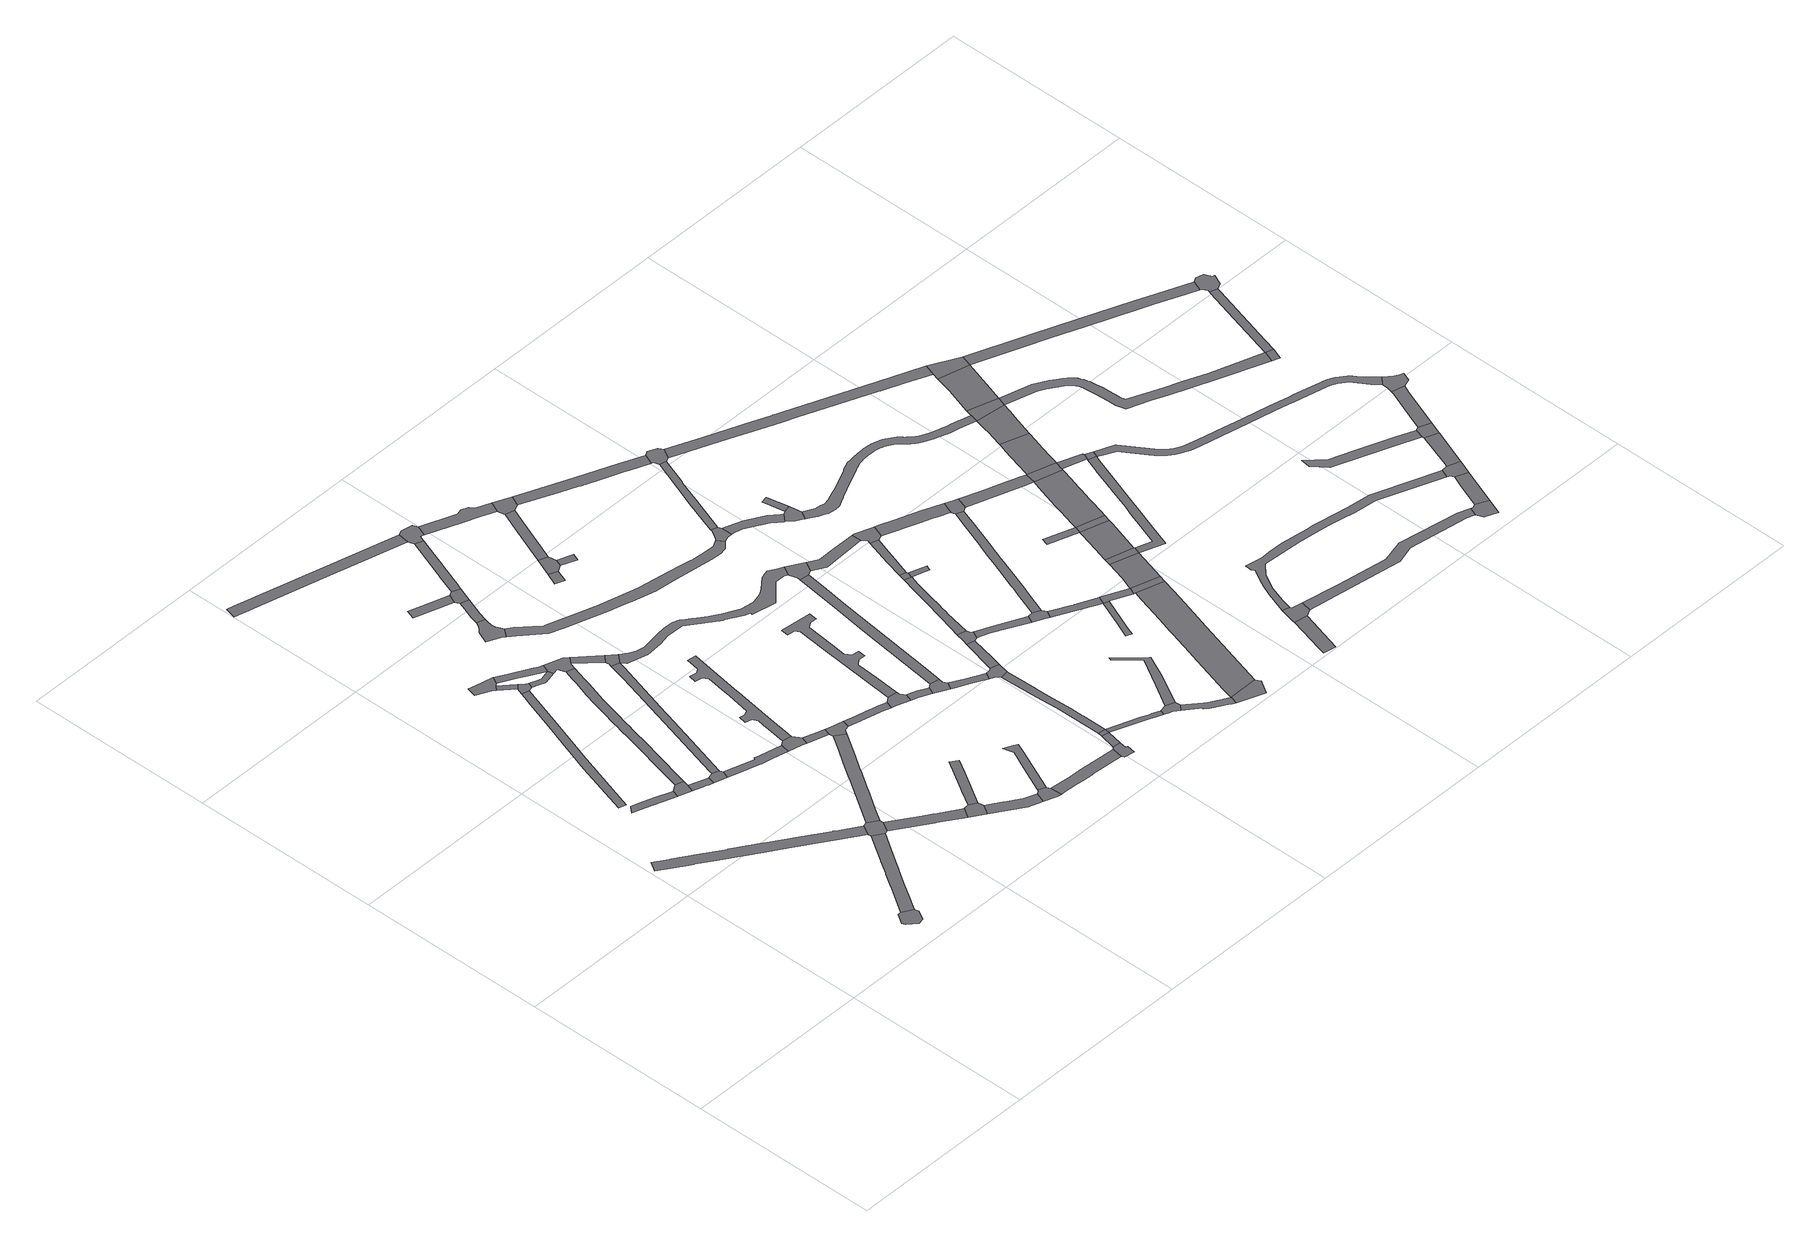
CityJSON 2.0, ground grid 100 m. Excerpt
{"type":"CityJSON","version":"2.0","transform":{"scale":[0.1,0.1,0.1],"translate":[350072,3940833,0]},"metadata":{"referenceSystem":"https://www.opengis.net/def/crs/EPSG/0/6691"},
"CityObjects":{
"road1":{"type":"Road","geometry":[{"type":"MultiSurface","lod":"1","boundaries":[[[0,1,2,3,4,5,6,7,8]]]}]},
"road2":{"type":"Road","attributes":{"RoadStructureAttribute.sectionType":"1"},"geometry":[{"type":"MultiSurface","lod":"1","boundaries":[[[9,10,11,12,13,14,15,16,17,18,19,20,21,22,23,24,25,26,27,28,29,30,31,32,33,34,35]]]}]},
"road3":{"type":"Road","attributes":{"RoadStructureAttribute.sectionType":"1"},"geometry":[{"type":"MultiSurface","lod":"1","boundaries":[[[36,37,38,39,40,41,42]]]}]},
"road4":{"type":"Road","attributes":{"RoadStructureAttribute.sectionType":"1"},"geometry":[{"type":"MultiSurface","lod":"1","boundaries":[[[7,43,44,45,46,47,48,49,50,51,52,53,54,55,56,57,58,8]]]}]},
"road5":{"type":"Road","geometry":[{"type":"MultiSurface","lod":"1","boundaries":[[[59,60,61,38,37,62,63]]]}]},
"road6":{"type":"Road","attributes":{"RoadStructureAttribute.sectionType":"1"},"geometry":[{"type":"MultiSurface","lod":"1","boundaries":[[[64,65,66,67,68,69,70,71,72,73,74,75,76,77,78]]]}]},
"road7":{"type":"Road","attributes":{"RoadStructureAttribute.sectionType":"1"},"geometry":[{"type":"MultiSurface","lod":"1","boundaries":[[[79,59,63,80,81,82,83,84,85]]]}]},
"road8":{"type":"Road","geometry":[{"type":"MultiSurface","lod":"1","boundaries":[[[50,86,87,88,89,9,35,51]]]}]},
"road9":{"type":"Road","geometry":[{"type":"MultiSurface","lod":"1","boundaries":[[[84,90,91,92,93,94,85]]]}]},
"road10":{"type":"Road","geometry":[{"type":"MultiSurface","lod":"1","boundaries":[[[95,96,97,98,99,100,101,102,103,104]]]}]},
"road11":{"type":"Road","attributes":{"RoadStructureAttribute.sectionType":"1"},"geometry":[{"type":"MultiSurface","lod":"1","boundaries":[[[105,106,107,108,109,110,111,112,113,114,115,116,117,118,119,120,121,122,61,60,123,124,125,126,127,128,129,130,131,132,133,134,135,136,137,138]]]}]},
"road12":{"type":"Road","attributes":{"RoadStructureAttribute.sectionType":"1"},"geometry":[{"type":"MultiSurface","lod":"1","boundaries":[[[139,104,103,140]]]}]},
"road13":{"type":"Road","attributes":{"RoadStructureAttribute.sectionType":"1"},"geometry":[{"type":"MultiSurface","lod":"1","boundaries":[[[141,142,143,144,145,87,86,146,147,148,149,150,151]]]}]},
"road14":{"type":"Road","geometry":[{"type":"MultiSurface","lod":"1","boundaries":[[[77,152,153,154,155,139,140,78]]]}]},
"road15":{"type":"Road","attributes":{"RoadStructureAttribute.sectionType":"1"},"geometry":[{"type":"MultiSurface","lod":"1","boundaries":[[[156,157,158,92,91,159,160,161,162,163,164,165,166]]]}]},
"road16":{"type":"Road","attributes":{"RoadStructureAttribute.sectionType":"1"},"geometry":[{"type":"MultiSurface","lod":"1","boundaries":[[[167,168,169,96,95,170,171,172,173]]]}]},
"road17":{"type":"Road","attributes":{"RoadStructureAttribute.sectionType":"1"},"geometry":[{"type":"MultiSurface","lod":"1","boundaries":[[[174,175,176,177,153,152,178,179,180,181,182,183,172]]]}]},
"road18":{"type":"Road","attributes":{"RoadStructureAttribute.sectionType":"1"},"geometry":[{"type":"MultiSurface","lod":"1","boundaries":[[[184,185,186,187,188,94,93,189,190,191,192,193,194]]]}]},
"road19":{"type":"Road","attributes":{"RoadStructureAttribute.sectionType":"1"},"geometry":[{"type":"MultiSurface","lod":"1","boundaries":[[[195,196,197,198,199,200,201,89,88,202,203,204,205,206,207,208,209,210,211,212,213]]]}]},
"road20":{"type":"Road","geometry":[{"type":"MultiSurface","lod":"1","boundaries":[[[214,215,216,151,150,217]]]}]},
"road21":{"type":"Road","geometry":[{"type":"MultiSurface","lod":"1","boundaries":[[[165,218,219,220,221,222,223,166]]]}]},
"road22":{"type":"Road","geometry":[{"type":"MultiSurface","lod":"1","boundaries":[[[172,183,224,105,138,225,226,227,228,173]]]}]},
"road23":{"type":"Road","attributes":{"RoadStructureAttribute.sectionType":"1"},"geometry":[{"type":"MultiSurface","lod":"1","boundaries":[[[229,230,231,232,233,234,235,236,214,217]]]}]},
"road24":{"type":"Road","attributes":{"RoadStructureAttribute.sectionType":"1"},"geometry":[{"type":"MultiSurface","lod":"1","boundaries":[[[237,238,239,240,241,242,243]]]}]},
"road25":{"type":"Road","geometry":[{"type":"MultiSurface","lod":"1","boundaries":[[[244,245,246,247,248,249,250,251,252,253,254,255,256,257,258]]]}]},
"road26":{"type":"Road","attributes":{"RoadStructureAttribute.sectionType":"1"},"geometry":[{"type":"MultiSurface","lod":"1","boundaries":[[[259,260,261,221,220,262]]]}]},
"road27":{"type":"Road","attributes":{"RoadStructureAttribute.sectionType":"1"},"geometry":[{"type":"MultiSurface","lod":"1","boundaries":[[[215,263,264,265,266,267,216]]]}]},
"road28":{"type":"Road","attributes":{"RoadStructureAttribute.sectionType":"1"},"geometry":[{"type":"MultiSurface","lod":"1","boundaries":[[[268,227,226,269]]]}]},
"road29":{"type":"Road","geometry":[{"type":"MultiSurface","lod":"1","boundaries":[[[270,271,272,273]]]}]},
"road30":{"type":"Road","geometry":[{"type":"MultiSurface","lod":"1","boundaries":[[[222,274,275,276,277,278,279,280,281,282,283,284,285,286,287,288,289,290,291,292,293,294,295,296,297,223]]]}]},
"road31":{"type":"Road","geometry":[{"type":"MultiSurface","lod":"1","boundaries":[[[298,184,194,299,300,268,269]]]}]},
"road32":{"type":"Road","attributes":{"RoadStructureAttribute.sectionType":"1"},"geometry":[{"type":"MultiSurface","lod":"1","boundaries":[[[301,302,303,253,252,304,305]]]}]},
"road33":{"type":"Road","geometry":[{"type":"MultiSurface","lod":"1","boundaries":[[[306,307,308,309,259,262,195,213,310,311,312]]]}]},
"road34":{"type":"Road","geometry":[{"type":"MultiSurface","lod":"1","boundaries":[[[313,314,315,316,317,318,233,232]]]}]},
"road35":{"type":"Road","geometry":[{"type":"MultiSurface","lod":"1","boundaries":[[[319,320,270,273,301,305]]]}]},
"road36":{"type":"Road","attributes":{"RoadStructureAttribute.sectionType":"1"},"geometry":[{"type":"MultiSurface","lod":"1","boundaries":[[[316,321,322,323,324,325,326,327,317]]]}]},
"road37":{"type":"Road","attributes":{"RoadStructureAttribute.sectionType":"1"},"geometry":[{"type":"MultiSurface","lod":"1","boundaries":[[[311,328,329,330,331,332,333,334,335,336,312]]]}]},
"road38":{"type":"Road","attributes":{"RoadStructureAttribute.sectionType":"1"},"geometry":[{"type":"MultiSurface","lod":"1","boundaries":[[[337,338,339,340,341,320,319,342,343,344,345,346,347]]]}]},
"road39":{"type":"Road","attributes":{"RoadStructureAttribute.sectionType":"1"},"geometry":[{"type":"MultiSurface","lod":"1","boundaries":[[[314,348,349,350,351,352,353,354,355,356,357,358,315]]]}]},
"road40":{"type":"Road","geometry":[{"type":"MultiSurface","lod":"1","boundaries":[[[359,360,361,362,331,330,363,364,365]]]}]},
"road41":{"type":"Road","geometry":[{"type":"MultiSurface","lod":"1","boundaries":[[[366,367,368,369,370,237,243,337,347]]]}]},
"road42":{"type":"Road","attributes":{"RoadStructureAttribute.sectionType":"1"},"geometry":[{"type":"MultiSurface","lod":"1","boundaries":[[[371,372,373,374]]]}]},
"road43":{"type":"Road","attributes":{"RoadStructureAttribute.sectionType":"1"},"geometry":[{"type":"MultiSurface","lod":"1","boundaries":[[[375,376,377,378,379,380,381,382,359,365]]]}]},
"road44":{"type":"Road","attributes":{"RoadStructureAttribute.sectionType":"1"},"geometry":[{"type":"MultiSurface","lod":"1","boundaries":[[[383,384,385,386,387,388,389,390,391,392,393,394,395,396,397,398,399,400,401,402,403,404,405,406,407,408,409,410,411,412,413,414,415,416,417,246,245]]]}]},
"road45":{"type":"Road","attributes":{"RoadStructureAttribute.sectionType":"1"},"geometry":[{"type":"MultiSurface","lod":"1","boundaries":[[[418,419,420,421,422,423,424,425,426,427,428,429,430,431,432,433,434,435,436,437,438,439,440,441,442,443,444,445,446,447,448,449,450,451,452,453,454,455,456,457,458,459,460,461,462,463,299,194]]]}]},
"road46":{"type":"Road","geometry":[{"type":"MultiSurface","lod":"1","boundaries":[[[464,374,373,465,466,467]]]}]},
"road47":{"type":"Road","geometry":[{"type":"MultiSurface","lod":"1","boundaries":[[[468,469,470,471,354,353,472,473]]]}]},
"road48":{"type":"Road","geometry":[{"type":"MultiSurface","lod":"1","boundaries":[[[474,475,476,477,379,378,478,479]]]}]},
"road49":{"type":"Road","geometry":[{"type":"MultiSurface","lod":"1","boundaries":[[[480,481,482,483,484,485,486,487,488,489,490,491,492,493,494,495,496,362,361]]]}]},
"road50":{"type":"Road","geometry":[{"type":"MultiSurface","lod":"1","boundaries":[[[465,497,498,466]]]}]},
"road51":{"type":"Road","geometry":[{"type":"MultiSurface","lod":"1","boundaries":[[[499,500,501,502]]]}]},
"road52":{"type":"Road","attributes":{"RoadStructureAttribute.sectionType":"1"},"geometry":[{"type":"MultiSurface","lod":"1","boundaries":[[[503,504,505,506,507,508,509,510,511,512,368,367]]]}]},
"road53":{"type":"Road","attributes":{"RoadStructureAttribute.sectionType":"1"},"geometry":[{"type":"MultiSurface","lod":"1","boundaries":[[[513,514,515,516,517,518,519,520,474,479]]]}]},
"road54":{"type":"Road","attributes":{"RoadStructureAttribute.sectionType":"1"},"geometry":[{"type":"MultiSurface","lod":"1","boundaries":[[[521,522,523,524,525,526,464,467]]]}]},
"road55":{"type":"Road","attributes":{"RoadStructureAttribute.sectionType":"1"},"geometry":[{"type":"MultiSurface","lod":"1","boundaries":[[[501,527,528,529,530,531,532,533,534,535,536,537,538,539,540,502]]]}]},
"road56":{"type":"Road","attributes":{"RoadStructureAttribute.sectionType":"1"},"geometry":[{"type":"MultiSurface","lod":"1","boundaries":[[[500,499,471,470,500,541,542,543,544,545,546,547,548,501]]]}]},
"road57":{"type":"Road","geometry":[{"type":"MultiSurface","lod":"1","boundaries":[[[549,518,517,550,534,533,551,552]]]}]},
"road58":{"type":"Road","attributes":{"RoadStructureAttribute.sectionType":"1"},"geometry":[{"type":"MultiSurface","lod":"1","boundaries":[[[553,554,477,476,555,556,557,558,559,560]]]}]},
"road59":{"type":"Road","geometry":[{"type":"MultiSurface","lod":"1","boundaries":[[[523,561,562,507,506,524]]]}]},
"road60":{"type":"Road","attributes":{"RoadStructureAttribute.sectionType":"1"},"geometry":[{"type":"MultiSurface","lod":"1","boundaries":[[[563,552,551,564,565]]]}]},
"road61":{"type":"Road","geometry":[{"type":"MultiSurface","lod":"1","boundaries":[[[544,543,566,567,568,569,570,571]]]}]},
"road62":{"type":"Road","geometry":[{"type":"MultiSurface","lod":"1","boundaries":[[[572,573,574,575,576,577,563,565]]]}]},
"road63":{"type":"Road","attributes":{"RoadStructureAttribute.sectionType":"1"},"geometry":[{"type":"MultiSurface","lod":"1","boundaries":[[[578,579,580,581,582,583,584,585,569,568,586,587,588,589,590,591,592,593]]]}]},
"road64":{"type":"Road","geometry":[{"type":"MultiSurface","lod":"1","boundaries":[[[559,594,595,435,434,596,560]]]}]},
"road65":{"type":"Road","attributes":{"RoadStructureAttribute.sectionType":"1"},"geometry":[{"type":"MultiSurface","lod":"1","boundaries":[[[570,597,598,599,600,601,602,603,604,605,606,607,571]]]}]},
"road66":{"type":"Road","attributes":{"RoadStructureAttribute.sectionType":"1"},"geometry":[{"type":"MultiSurface","lod":"1","boundaries":[[[572,608,609,610,611,612,613,573]]]}]},
"road67":{"type":"Road","geometry":[{"type":"MultiSurface","lod":"1","boundaries":[[[614,615,616,617,400,399,618,619,620,621,622]]]}]},
"road68":{"type":"Road","attributes":{"RoadStructureAttribute.sectionType":"1"},"geometry":[{"type":"MultiSurface","lod":"1","boundaries":[[[575,623,624,625,626,627,628,629,630,631,632,633,634,635,636,631,637,638,639,640,641,642,643,576]]]}]},
"road69":{"type":"Road","attributes":{"RoadStructureAttribute.sectionType":"1"},"geometry":[{"type":"MultiSurface","lod":"1","boundaries":[[[644,645,562,561,646,647,648,649,650,651,652,653,654,655]]]}]},
"road70":{"type":"Road","geometry":[{"type":"MultiSurface","lod":"1","boundaries":[[[656,578,593,657,658]]]}]},
"road71":{"type":"Road","attributes":{"RoadStructureAttribute.sectionType":"1"},"geometry":[{"type":"MultiSurface","lod":"1","boundaries":[[[659,660,661,595,594,662,663,664,665]]]}]},
"road72":{"type":"Road","geometry":[{"type":"MultiSurface","lod":"1","boundaries":[[[631,636,666,667,668,637]]]}]},
"road73":{"type":"Road","geometry":[{"type":"MultiSurface","lod":"1","boundaries":[[[612,611,669,670,671,672,673]]]}]},
"road74":{"type":"Road","attributes":{"RoadStructureAttribute.sectionType":"1"},"geometry":[{"type":"MultiSurface","lod":"1","boundaries":[[[619,674,675,676,677,678,679,680,681,682,683,684,685,620]]]}]},
"road75":{"type":"Road","attributes":{"RoadStructureAttribute.sectionType":"1"},"geometry":[{"type":"MultiSurface","lod":"1","boundaries":[[[621,686,687,688,689,690,691,692,693,622]]]}]},
"road76":{"type":"Road","attributes":{"RoadStructureAttribute.sectionType":"1"},"geometry":[{"type":"MultiSurface","lod":"1","boundaries":[[[694,695,667,666,696,697]]]}]},
"road77":{"type":"Road","geometry":[{"type":"MultiSurface","lod":"1","boundaries":[[[698,679,678,699,700,701,702,703,704]]]}]},
"road78":{"type":"Road","attributes":{"RoadStructureAttribute.sectionType":"1"},"geometry":[{"type":"MultiSurface","lod":"1","boundaries":[[[705,706,707,708,709,710,711,671,670,712,713,714,715,716,717,718]]]}]},
"road79":{"type":"Road","geometry":[{"type":"MultiSurface","lod":"1","boundaries":[[[718,719,720,721,722,723]]]}]},
"road80":{"type":"Road","geometry":[{"type":"MultiSurface","lod":"1","boundaries":[[[724,694,697,725,726,727,728,659,665]]]}]},
"road81":{"type":"Road","geometry":[{"type":"MultiSurface","lod":"1","boundaries":[[[729,730,698,704]]]}]},
"road82":{"type":"Road","attributes":{"RoadStructureAttribute.sectionType":"1"},"geometry":[{"type":"MultiSurface","lod":"1","boundaries":[[[731,732,733,734,735,736,737,738,578,656,739,740,741,742,743,744]]]}]},
"road83":{"type":"Road","geometry":[{"type":"MultiSurface","lod":"1","boundaries":[[[745,746,747,655,654,748,690,689,749]]]}]},
"road84":{"type":"Road","attributes":{"RoadStructureAttribute.sectionType":"1"},"geometry":[{"type":"MultiSurface","lod":"1","boundaries":[[[750,751,752,753,754,755,756,757,758,759,760,673,672,761,762,763,764,765,766,767,768,769,770]]]}]},
"road85":{"type":"Road","geometry":[{"type":"MultiSurface","lod":"1","boundaries":[[[771,772,773,774,775,705,718,723]]]}]},
"road86":{"type":"Road","attributes":{"RoadStructureAttribute.sectionType":"1"},"geometry":[{"type":"MultiSurface","lod":"1","boundaries":[[[776,777,778,779,780,781,726,725,782,783,784,785,786,787]]]}]},
"road87":{"type":"Road","geometry":[{"type":"MultiSurface","lod":"1","boundaries":[[[743,788,773,772,744]]]}]},
"road88":{"type":"Road","attributes":{"RoadStructureAttribute.sectionType":"1"},"geometry":[{"type":"MultiSurface","lod":"1","boundaries":[[[789,790,791,792,793,794]]]}]},
"road89":{"type":"Road","attributes":{"RoadStructureAttribute.sectionType":"1"},"geometry":[{"type":"MultiSurface","lod":"1","boundaries":[[[788,795,796,797,773]]]}]},
"road90":{"type":"Road","geometry":[{"type":"MultiSurface","lod":"1","boundaries":[[[798,799,800,801,776,787,802,750,770]]]}]},
"road91":{"type":"Road","geometry":[{"type":"MultiSurface","lod":"1","boundaries":[[[803,804,805,806,796,795,807,808]]]}]},
"road92":{"type":"Road","geometry":[{"type":"MultiSurface","lod":"1","boundaries":[[[809,810,811,812,813,814]]]}]},
"road93":{"type":"Road","geometry":[{"type":"MultiSurface","lod":"1","boundaries":[[[815,816,817,818,819,792,791,820,821]]]}]},
"road94":{"type":"Road","attributes":{"RoadStructureAttribute.sectionType":"1"},"geometry":[{"type":"MultiSurface","lod":"1","boundaries":[[[822,823,824,825,803,808,826,827,828,829,814]]]}]},
"road95":{"type":"Road","attributes":{"RoadStructureAttribute.sectionType":"1"},"geometry":[{"type":"MultiSurface","lod":"1","boundaries":[[[701,830,831,832,833,834,835,836,837,838,839,840,841,842,843,844,845,846,847,848,849,850,851,852,853,854,855,856,857,858,859,860,861,862,863,864,865,866,867,868,869,870,871,872,873,874,875,876,877,878,879,880,881,882,883,884,885,886,887,888,889,890,891,892,893,894,895,896,897,898,899,900,901,902,903,904,905,906,907,908,909,910,911,912,913,914,915,916,917,918,919,920,921,922,923,924,925,926,927,928,929,930,931,932,933,934,935,936,937,938,939,940,941,942,943,944,945,946,947,948,949,950,951,952,702]]]}]},
"road96":{"type":"Road","geometry":[{"type":"MultiSurface","lod":"1","boundaries":[[[814,829,953,809]]]}]},
"road97":{"type":"Road","attributes":{"RoadStructureAttribute.sectionType":"1"},"geometry":[{"type":"MultiSurface","lod":"1","boundaries":[[[954,955,956,957,958,959,960,799,798]]]}]},
"road98":{"type":"Road","attributes":{"RoadStructureAttribute.sectionType":"1"},"geometry":[{"type":"MultiSurface","lod":"1","boundaries":[[[961,962,963,964,965,966,967,968,969,970,971,972,973,974,975,976,977,978,979,745,749]]]}]},
"road99":{"type":"Road","attributes":{"RoadStructureAttribute.sectionType":"1"},"geometry":[{"type":"MultiSurface","lod":"1","boundaries":[[[953,980,981,982,983,984,985,986,987,988,955,989,990,991,992,993,994,809]]]}]},
"road100":{"type":"Road","attributes":{"RoadStructureAttribute.sectionType":"1"},"geometry":[{"type":"MultiSurface","lod":"1","boundaries":[[[995,996,997,998,999,1000,1001,1002,1003,1004,1005,1006,1007,807,795,1008,1009,1010,1011,1012,1013,1014]]]}]},
"road101":{"type":"Road","geometry":[{"type":"MultiSurface","lod":"1","boundaries":[[[1015,1016,956,955,988,1017]]]}]},
"road102":{"type":"Road","attributes":{"RoadStructureAttribute.sectionType":"7"},"geometry":[{"type":"MultiSurface","lod":"1","boundaries":[[[1018,1019,1020,1021,1016,1015,1022,1023,1024,1025,1026]]]}]},
"road103":{"type":"Road","attributes":{"RoadStructureAttribute.sectionType":"1"},"geometry":[{"type":"MultiSurface","lod":"1","boundaries":[[[1027,1028,1029,1030,1015,1017]]]}]},
"road104":{"type":"Road","attributes":{"RoadStructureAttribute.sectionType":"1"},"geometry":[{"type":"MultiSurface","lod":"1","boundaries":[[[820,1031,1032,1033,1034,1035,1036,1037,1038,1039,1040,1041,1042,1043,821]]]}]},
"road105":{"type":"Road","geometry":[{"type":"MultiSurface","lod":"1","boundaries":[[[1028,1027,995,1014,1044]]]}]},
"road106":{"type":"Road","attributes":{"RoadStructureAttribute.sectionType":"1"},"geometry":[{"type":"MultiSurface","lod":"1","boundaries":[[[1045,1046,1047,1048,1049,1050,1051,1052,1053,1054,1055,1056,1057,1058,1059,1060,1061,1062,1063,1064,1065,1066,1067,1068,1069,1070,1071,1072,1073,817,816]]]}]},
"road107":{"type":"Road","geometry":[{"type":"MultiSurface","lod":"1","boundaries":[[[1074,894,893,1075,1076]]]}]},
"road108":{"type":"Road","geometry":[{"type":"MultiSurface","lod":"1","boundaries":[[[1077,1078,970,969,1079,1080]]]}]},
"road109":{"type":"Road","geometry":[{"type":"MultiSurface","lod":"1","boundaries":[[[1081,1038,1037,1082,1083,1084,1085,1086]]]}]},
"road110":{"type":"Road","attributes":{"RoadStructureAttribute.sectionType":"1"},"geometry":[{"type":"MultiSurface","lod":"1","boundaries":[[[1087,1088,1089,1090,1091,1092,1093,1094,1095,1096,1097,1098,1099,1100,1101,1102,1103,1104,1105,1106,1107,1108,1109,1110,1111,1112,1113,1076,1075,893,1114,1115,1116,1018,1026,1117,1118,1075,1119,1120,1121,1122,1123,1124,1125,1126,1127,1128,1129,1130,1131,1132,1133,1134,1135,1136,1137,1138,1139,1140,1141,1142,1143,1144]]]}]},
"road111":{"type":"Road","attributes":{"RoadStructureAttribute.sectionType":"1"},"geometry":[{"type":"MultiSurface","lod":"1","boundaries":[[[1014,1145,1146,1147,1148,1149,1150,1151,1152,1153,1154,1155,1156,1157,1158,1159,1160,1161,1162,1163,1164,1165,1166,1167,1168,1169,1170,1171,1172,1173,1174,1175,1176,1177,1178,1179,1180,1181,1182,1183,1184,1185,1186,1187,1188,1189,1190,1191,1192,1193,1194,1195,1196,1197,1198,1199,1200,1201,1202,1203,1204,1205,1206,1207,1208,1209,1210,1211,1212,1044]]]}]},
"road112":{"type":"Road","attributes":{"RoadStructureAttribute.sectionType":"1"},"geometry":[{"type":"MultiSurface","lod":"1","boundaries":[[[1213,1214,1086,1085,1215,1216,1217]]]}]},
"road113":{"type":"Road","attributes":{"RoadStructureAttribute.sectionType":"1"},"geometry":[{"type":"MultiSurface","lod":"1","boundaries":[[[1218,1219,1220,1221,1222,1223,1224,1225,1226]]]}]},
"road114":{"type":"Road","geometry":[{"type":"MultiSurface","lod":"1","boundaries":[[[1216,1227,1228,1058,1057,1229,1217]]]}]},
"road115":{"type":"Road","attributes":{"RoadStructureAttribute.sectionType":"1"},"geometry":[{"type":"MultiSurface","lod":"1","boundaries":[[[1230,1231,1074,1076,1232,1077,1233,1234,1235,1236,1237,1238,1239,1240,1241,1242,1243,1244,1245,1078,1077,1080]]]}]},
"road116":{"type":"Road","attributes":{"RoadStructureAttribute.sectionType":"1"},"geometry":[{"type":"MultiSurface","lod":"1","boundaries":[[[1246,1247,1228,1227,1248]]]}]},
"road117":{"type":"Road","geometry":[{"type":"MultiSurface","lod":"1","boundaries":[[[1249,1250,1226,1225,1246,1248]]]}]},
"road118":{"type":"Road","attributes":{"RoadStructureAttribute.sectionType":"1"},"geometry":[{"type":"MultiSurface","lod":"1","boundaries":[[[1249,1251,1252,1253,1254,1255,1256,1257,1258,1259,1250]]]}]},
"road119":{"type":"Road","geometry":[{"type":"MultiSurface","lod":"1","boundaries":[[[1143,1260,1261,1144]]]}]},
"road120":{"type":"Road","geometry":[{"type":"MultiSurface","lod":"1","boundaries":[[[1262,1263,1264,1265,1266,1267,1268,1180,1179,1269,1254,1253]]]}]},
"road121":{"type":"Road","attributes":{"RoadStructureAttribute.sectionType":"1"},"geometry":[{"type":"MultiSurface","lod":"1","boundaries":[[[1261,1270,1271,1272,1273,1274,1275,1276,1144]]]}]},
"road122":{"type":"Road","geometry":[{"type":"MultiSurface","lod":"1","boundaries":[[[1240,1277,1278,1274,1273,1279,1280,1281,1282,1283,1241]]]}]}
},
"vertices":[
[542,231,0],[510,180,0],[515,161,0],[563,122,0],[591,128,0],[622,180,0],[619,188,0],[616,201,0],[561,233,0],
[873,741,0],[778,802,0],[755,818,0],[754,818,0],[636,895,0],[636,896,0],[626,902,0],[492,989,0],[488,992,0],[353,1079,0],[351,1080,0],[330,1093,0],[244,1149,0],[133,1221,0],[127,1225,0],[57,1270,0],[24,1220,0],[156,1135,0],[177,1121,0],[178,1121,0],[263,1065,0],[454,941,0],[464,935,0],[465,934,0],[550,879,0],[811,709,0],[842,689,0],
[305,1534,0],[460,1481,0],[470,1519,0],[384,1550,0],[306,1577,0],[270,1590,0],[240,1557,0],
[667,281,0],[703,338,0],[756,420,0],[764,432,0],[792,474,0],[792,475,0],[859,576,0],[900,638,0],[846,671,0],[832,650,0],[755,531,0],[752,528,0],[708,459,0],[704,453,0],[657,380,0],[655,377,0],
[542,1497,0],[550,1528,0],[507,1539,0],[464,1480,0],[529,1458,0],
[478,2408,0],[474,2398,0],[406,2193,0],[368,2080,0],[331,1971,0],[311,1910,0],[225,1620,0],[263,1610,0],[297,1724,0],[377,1973,0],[403,2052,0],[445,2182,0],[506,2367,0],[529,2438,0],[493,2450,0],
[589,1481,0],[582,1440,0],[586,1439,0],[598,1435,0],[610,1431,0],[632,1424,0],[644,1463,0],
[918,642,0],[948,695,0],[948,715,0],[894,745,0],
[669,1413,0],[700,1403,0],[714,1441,0],[708,1461,0],[673,1471,0],
[468,2581,0],[487,2616,0],[482,2619,0],[397,2638,0],[355,2647,0],[343,2597,0],[416,2561,0],[426,2556,0],[433,2550,0],[453,2572,0],
[733,2404,0],[716,2353,0],[715,2348,0],[708,2322,0],[681,2232,0],[663,2172,0],[661,2163,0],[653,2131,0],[650,2120,0],[647,2108,0],[622,2007,0],[620,1997,0],[609,1955,0],[598,1908,0],[596,1898,0],[589,1869,0],[570,1792,0],[548,1706,0],[568,1599,0],[588,1676,0],[610,1766,0],[614,1781,0],[615,1785,0],[632,1855,0],[640,1887,0],[651,1930,0],[655,1947,0],[664,1985,0],[677,2037,0],[686,2073,0],[708,2162,0],[743,2276,0],[752,2310,0],[776,2392,0],
[525,2506,0],[504,2484,0],
[1241,503,0],[1145,565,0],[1140,569,0],[1100,594,0],[1030,641,0],[1102,522,0],[1107,519,0],[1190,464,0],[1192,462,0],[1227,440,0],[1259,491,0],
[553,2446,0],[563,2474,0],[558,2476,0],[551,2482,0],
[908,1396,0],[875,1404,0],[872,1394,0],[751,1388,0],[807,1372,0],[860,1357,0],[870,1353,0],[923,1342,0],[929,1340,0],[1009,1322,0],[1020,1370,0],
[676,2515,0],[654,2527,0],[543,2586,0],[558,2533,0],[600,2511,0],[681,2467,0],[695,2509,0],
[625,2453,0],[607,2459,0],[576,2470,0],[564,2474,0],[560,2444,0],[585,2435,0],[617,2424,0],[624,2422,0],[640,2426,0],[689,2438,0],
[896,2282,0],[871,2188,0],[856,2132,0],[794,1909,0],[676,1485,0],[773,1688,0],[828,1881,0],[832,1896,0],[905,2153,0],[928,2234,0],[939,2270,0],
[1221,1245,0],[1169,1166,0],[1119,1090,0],[1071,1016,0],[1066,1009,0],[1053,989,0],[999,906,0],[989,778,0],[1061,889,0],[1063,891,0],[1084,924,0],[1109,963,0],[1113,969,0],[1125,987,0],[1145,1018,0],[1188,1084,0],[1189,1085,0],[1262,1197,0],[1272,1212,0],
[1334,442,0],[1328,474,0],[1289,496,0],[1302,392,0],
[1079,1307,0],[1084,1306,0],[1105,1299,0],[1117,1337,0],[1091,1380,0],[1045,1389,0],
[719,2446,0],[784,2420,0],[788,2428,0],[815,2457,0],[793,2478,0],
[1458,290,0],[1504,274,0],[1506,273,0],[1530,265,0],[1550,321,0],[1486,343,0],[1411,392,0],[1408,394,0],
[901,3565,0],[60,3783,0],[21,3793,0],[6,3735,0],[459,3618,0],[585,3585,0],[892,3506,0],
[714,2766,0],[724,2758,0],[759,2800,0],[749,2816,0],[740,2837,0],[739,2856,0],[739,2864,0],[743,2885,0],[748,2905,0],[704,2916,0],[697,2901,0],[688,2889,0],[683,2881,0],[666,2866,0],[637,2801,0],
[1227,1303,0],[1191,1314,0],[1190,1314,0],[1215,1265,0],
[1437,654,0],[1479,725,0],[1441,751,0],[1359,614,0],[1338,578,0],
[928,2353,0],[896,2319,0],
[756,3128,0],[552,3192,0],[537,3145,0],[737,3081,0],
[1121,1567,0],[1150,1749,0],[1156,1784,0],[1171,1880,0],[1199,2054,0],[1153,2059,0],[1149,2038,0],[1143,1990,0],[1119,1973,0],[1081,1981,0],[1080,1974,0],[1074,1941,0],[1112,1933,0],[1128,1908,0],[1111,1799,0],[1108,1784,0],[1105,1762,0],[1084,1639,0],[1057,1628,0],[1031,1633,0],[1024,1594,0],[1058,1584,0],[1072,1557,0],[1066,1523,0],
[900,2300,0],[975,2313,0],[930,2351,0],
[751,3058,0],[737,3019,0],[716,2962,0],[758,2949,0],[794,3043,0],
[1292,1285,0],[1284,1287,0],[1275,1289,0],[1273,1289,0],[1286,1234,0],[1311,1239,0],[1321,1277,0],
[1598,241,0],[1621,239,0],[1617,300,0],[1608,318,0],[1570,335,0],[1566,327,0],
[823,3121,0],[780,3137,0],
[1716,561,0],[1735,605,0],[1717,614,0],[1668,637,0],[1675,610,0],[1683,580,0],[1637,481,0],
[1448,1207,0],[1487,1198,0],[1532,1183,0],[1547,1220,0],[1495,1236,0],[1493,1236,0],[1438,1249,0],[1393,1260,0],[1389,1261,0],
[904,3473,0],[827,3265,0],[825,3259,0],[818,3240,0],[785,3150,0],[828,3136,0],[830,3140,0],[872,3255,0],[894,3313,0],[912,3363,0],[946,3458,0],
[1641,238,0],[1709,233,0],[1750,230,0],[1807,226,0],[1809,226,0],[1983,214,0],[1994,272,0],[1948,276,0],[1789,287,0],[1787,287,0],[1721,292,0],
[1640,1191,0],[1623,1219,0],[1624,1234,0],[1574,1238,0],[1537,1182,0],[1560,1174,0],[1628,1153,0],
[958,3490,0],[977,3483,0],[999,3539,0],[987,3565,0],[928,3577,0],
[1129,2837,0],[1176,2819,0],[1201,2882,0],[1155,2900,0],
[1671,1139,0],[1672,1138,0],[1674,1137,0],[1727,1112,0],[1744,1148,0],[1691,1174,0],[1687,1176,0],[1671,1181,0],
[760,2729,0],[869,2635,0],[937,2611,0],[1006,2586,0],[1160,2537,0],[1218,2522,0],[1262,2510,0],[1276,2506,0],[1399,2476,0],[1520,2462,0],[1572,2455,0],[1721,2436,0],[1777,2432,0],[1800,2437,0],[1805,2438,0],[1812,2440,0],[1847,2471,0],[1825,2509,0],[1823,2508,0],[1792,2490,0],[1789,2489,0],[1735,2490,0],[1659,2498,0],[1651,2500,0],[1591,2509,0],[1496,2525,0],[1366,2546,0],[1318,2558,0],[1164,2597,0],[1161,2598,0],[1032,2639,0],[896,2682,0],[893,2683,0],[857,2716,0],[793,2774,0],
[957,2243,0],[1064,2216,0],[1154,2221,0],[1212,2235,0],[1306,2232,0],[1374,2181,0],[1427,2143,0],[1443,2131,0],[1457,2124,0],[1466,2120,0],[1543,2079,0],[1574,2067,0],[1572,2056,0],[1700,2032,0],[1801,2125,0],[1856,2126,0],[1874,2117,0],[1900,2164,0],[1870,2180,0],[1859,2186,0],[1830,2203,0],[1807,2198,0],[1779,2187,0],[1754,2166,0],[1724,2142,0],[1697,2124,0],[1663,2112,0],[1635,2107,0],[1596,2111,0],[1567,2117,0],[1550,2126,0],[1475,2163,0],[1471,2165,0],[1432,2189,0],[1375,2231,0],[1373,2233,0],[1337,2260,0],[1327,2267,0],[1294,2279,0],[1242,2282,0],[1189,2277,0],[1141,2268,0],[1091,2261,0],[1047,2268,0],[1015,2284,0],[978,2310,0],
[1193,2997,0],[1234,2902,0],[1248,2939,0],[1240,2979,0],
[2053,238,0],[2042,239,0],[2048,277,0],[2008,284,0],[1993,200,0],[2046,192,0],
[1823,1109,0],[1813,1134,0],[1815,1155,0],[1766,1162,0],[1752,1099,0],[1805,1074,0],
[1635,1367,0],[1644,1483,0],[1669,1505,0],[1706,1501,0],[1711,1543,0],[1674,1549,0],[1653,1579,0],[1662,1657,0],[1681,1812,0],[1705,1830,0],[1742,1826,0],[1747,1870,0],[1583,1889,0],[1578,1848,0],[1617,1843,0],[1632,1819,0],[1617,1666,0],
[1316,2871,0],[1330,2909,0],
[2025,369,0],[2064,361,0],[2070,388,0],[2029,391,0],
[1155,3413,0],[1237,3381,0],[1282,3363,0],[1312,3351,0],[1335,3406,0],[1305,3419,0],[1263,3435,0],[1246,3462,0],[1209,3477,0],[1180,3468,0],
[1829,1062,0],[1881,1036,0],[1933,1011,0],[1959,998,0],[1968,993,0],[1985,1028,0],[1888,1077,0],[1879,1082,0],
[1246,2994,0],[1335,3216,0],[1367,3297,0],[1319,3310,0],[1283,3221,0],[1199,3010,0],
[2068,519,0],[2068,522,0],[2067,594,0],[2063,725,0],[2061,795,0],[2060,799,0],[2055,965,0],[2012,960,0],[2019,779,0],[2022,728,0],[2027,642,0],[2028,544,0],[2029,404,0],[2029,395,0],
[2252,290,0],[2283,278,0],[2316,264,0],[2327,290,0],[2286,307,0],[2278,309,0],[2238,325,0],[2237,325,0],
[2011,1030,0],[1998,978,0],[2069,1026,0],[2023,1037,0],
[1855,1835,0],[1827,1624,0],[1826,1233,0],[1876,1614,0],[1900,1795,0],[1923,1967,0],[1934,2048,0],[1884,2054,0],
[1402,3313,0],[1426,3368,0],
[2069,1221,0],[2082,1080,0],[2111,1211,0],
[2340,255,0],[2359,247,0],[2387,226,0],[2414,253,0],[2410,280,0],[2365,298,0],
[2132,1219,0],[2150,1258,0],[2139,1262,0],[2133,1285,0],[2088,1296,0],[2076,1246,0],
[2602,121,0],[2590,128,0],[2576,135,0],[2574,137,0],[2569,139,0],[2545,153,0],[2502,178,0],[2495,185,0],[2468,164,0],[2462,160,0],[2483,144,0],[2569,93,0],[2573,91,0],[2575,89,0],[2583,85,0],[2591,80,0],
[1960,2063,0],[1989,2115,0],[1887,2073,0],
[2459,369,0],[2498,440,0],[2557,564,0],[2554,567,0],[2440,687,0],[2431,696,0],[2428,689,0],[2425,681,0],[2525,576,0],[2497,527,0],[2437,423,0],
[2147,1213,0],[2196,1196,0],[2279,1156,0],[2372,1110,0],[2390,1147,0],[2241,1216,0],
[1860,2565,0],[1852,2547,0],[1842,2529,0],[1830,2514,0],[1876,2483,0],[1901,2483,0],[1901,2542,0],[1895,2561,0],[1862,2572,0],
[2163,1429,0],[2164,1430,0],[2175,1476,0],[2175,1477,0],[2195,1561,0],[2199,1576,0],[2206,1603,0],[2219,1654,0],[2233,1704,0],[2303,1683,0],[2322,1677,0],[2328,1691,0],[2333,1703,0],[2242,1733,0],[2196,1714,0],[2177,1639,0],[2161,1578,0],[2141,1500,0],[2134,1473,0],[2122,1428,0],[2101,1347,0],
[1910,3168,0],[1710,3249,0],[1590,3234,0],[1675,3198,0],[1688,3193,0],[1707,3185,0],[1709,3184,0],[1773,3159,0],[1889,3113,0],[1906,3105,0],[2008,3064,0],[2030,3120,0],
[2759,123,0],[2731,27,0],[2773,96,0],
[2259,2085,0],[2139,2085,0],[2044,2085,0],[2024,2025,0],[2031,2025,0],[2126,2029,0],[2259,2035,0],
[2239,1742,0],[2206,1750,0],[2203,1742,0],
[2423,1085,0],[2452,1071,0],[2470,1107,0],[2460,1132,0],[2420,1151,0],
[1921,2483,0],[1961,2470,0],[2072,2409,0],[2121,2369,0],[2124,2367,0],[2156,2404,0],[2148,2411,0],[2101,2452,0],[2028,2494,0],[2002,2508,0],[1975,2518,0],[1967,2520,0],
[1965,2759,0],[2006,2876,0],[2008,2880,0],[2063,3025,0],[2029,3033,0],[1968,2871,0],[1930,2770,0],[1926,2760,0],
[2274,1991,0],[2231,1848,0],[2287,1892,0],[2315,1978,0],
[2175,2413,0],[2158,2336,0],[2194,2315,0],[2197,2313,0],[2222,2356,0],[2214,2397,0],[2210,2420,0],
[2696,1001,0],[2587,1049,0],[2586,1050,0],[2585,1050,0],[2579,1052,0],[2573,1055,0],[2490,1097,0],[2474,1060,0],[2557,1020,0],[2564,1016,0],[2584,1007,0],[2586,1006,0],[2589,1004,0],[2679,961,0],
[2625,831,0],[2587,741,0],[2615,729,0],[2635,778,0],[2706,950,0],
[2280,2010,0],[2342,1988,0],[2365,2051,0],[2353,2055,0],[2273,2086,0],
[2186,2536,0],[2152,2530,0],
[2812,855,0],[2782,750,0],[2760,672,0],[2745,621,0],[2738,596,0],[2699,462,0],[2691,433,0],[2619,183,0],[2873,518,0],[2884,558,0],[2893,589,0],[2935,734,0],[2971,860,0],[2826,902,0],
[2112,3087,0],[2101,3111,0],[2055,3131,0],[2019,3060,0],[2085,3033,0],
[2674,1844,0],[2649,1775,0],[2635,1739,0],[2594,1626,0],[2591,1620,0],[2571,1565,0],[2544,1491,0],[2532,1459,0],[2488,1339,0],[2483,1324,0],[2465,1276,0],[2503,1250,0],[2515,1284,0],[2565,1422,0],[2583,1473,0],[2590,1493,0],[2592,1499,0],[2629,1602,0],[2652,1665,0],[2683,1751,0],[2711,1829,0],
[2708,953,0],[2818,905,0],[2834,941,0],[2723,989,0],[2702,999,0],
[2691,1930,0],[2598,1967,0],[2596,1968,0],[2547,1985,0],[2454,2019,0],[2397,2040,0],[2529,1919,0],[2581,1899,0],[2595,1894,0],[2597,1894,0],[2607,1890,0],[2666,1868,0],
[2982,898,0],
[3164,7,0],[3178,56,0],[3229,238,0],[3159,250,0],[3108,57,0],[3098,20,0],
[3032,1073,0],[2888,1114,0],[2859,1013,0],
[2733,1842,0],[2756,1904,0],[2722,1917,0],[2720,1918,0],[2671,1853,0],
[2898,1151,0],[2893,1134,0],[2892,1129,0],[2892,1128,0],[3045,1109,0],[3041,1111,0],
[2966,1392,0],[2916,1410,0],[2811,1446,0],[2799,1412,0],[2799,1410,0],[2956,1358,0],
[3223,324,0],[3218,334,0],[3182,347,0],[3181,341,0],[3162,260,0],[3266,257,0],[3277,314,0],
[2951,1337,0],[2921,1229,0],[2919,1224,0],[2913,1203,0],[3078,1229,0],[3086,1257,0],[3096,1291,0],[3103,1315,0],
[2206,2307,0],[2250,2282,0],[2270,2273,0],[2284,2266,0],[2296,2260,0],[2336,2255,0],[2365,2260,0],[2389,2272,0],[2416,2285,0],[2420,2287,0],[2426,2290,0],[2506,2329,0],[2588,2365,0],[2600,2371,0],[2602,2372,0],[2632,2383,0],[2650,2387,0],[2653,2388,0],[2663,2390,0],[2674,2391,0],[2685,2392,0],[2696,2392,0],[2707,2393,0],[2717,2393,0],[2728,2392,0],[2739,2392,0],[2748,2391,0],[2758,2389,0],[2769,2387,0],[2779,2384,0],[2789,2380,0],[2799,2376,0],[2809,2371,0],[2818,2366,0],[2827,2360,0],[2836,2354,0],[2844,2347,0],[2850,2342,0],[2851,2340,0],[2856,2334,0],[2861,2328,0],[2866,2322,0],[2871,2317,0],[2876,2311,0],[2882,2306,0],[2888,2301,0],[2893,2296,0],[2895,2294,0],[2899,2291,0],[2908,2284,0],[2927,2274,0],[2943,2267,0],[2959,2260,0],[2975,2253,0],[2992,2247,0],[3008,2241,0],[3025,2236,0],[3041,2231,0],[3058,2226,0],[3075,2222,0],[3091,2219,0],[3102,2216,0],[3138,2207,0],[3191,2193,0],[3202,2237,0],[3101,2263,0],[3085,2266,0],[3069,2270,0],[3054,2274,0],[3038,2279,0],[3023,2284,0],[3007,2289,0],[2992,2295,0],[2977,2301,0],[2962,2308,0],[2947,2315,0],[2935,2321,0],[2932,2322,0],[2927,2326,0],[2922,2330,0],[2918,2334,0],[2913,2339,0],[2908,2343,0],[2904,2348,0],[2903,2349,0],[2899,2352,0],[2895,2357,0],[2891,2362,0],[2887,2367,0],[2883,2372,0],[2874,2381,0],[2863,2390,0],[2852,2397,0],[2841,2404,0],[2830,2411,0],[2818,2417,0],[2805,2422,0],[2793,2427,0],[2780,2430,0],[2767,2433,0],[2754,2436,0],[2742,2437,0],[2730,2437,0],[2718,2438,0],[2706,2438,0],[2694,2437,0],[2682,2437,0],[2677,2436,0],[2649,2434,0],[2623,2431,0],[2603,2428,0],[2601,2427,0],[2578,2419,0],[2555,2408,0],[2548,2404,0],[2513,2386,0],[2425,2348,0],[2406,2341,0],[2361,2323,0],[2330,2318,0],[2310,2321,0],[2282,2326,0],[2230,2350,0],
[3113,1350,0],
[3029,1743,0],[3064,1732,0],[3077,1790,0],[3046,1801,0],[2996,1819,0],[2994,1819,0],[2864,1864,0],
[2364,2920,0],[2498,2866,0],[2606,2822,0],[2608,2821,0],[2667,2797,0],[3039,2647,0],[3049,2642,0],[3162,2597,0],[3289,2545,0],[3308,2605,0],[3082,2696,0],[2754,2827,0],[2654,2867,0],[2626,2879,0],[2609,2886,0],[2606,2886,0],[2487,2935,0],[2466,2943,0],[2297,3012,0],
[3123,1386,0],[3129,1405,0],[3138,1437,0],[3144,1458,0],[3150,1481,0],[3156,1502,0],[3184,1602,0],[3189,1621,0],[3210,1693,0],[3053,1693,0],[3013,1556,0],[3005,1528,0],[2996,1497,0],[2992,1481,0],[2971,1408,0],
[3334,1657,0],[3310,1590,0],[3303,1570,0],[3271,1478,0],[3269,1473,0],[3268,1470,0],[3266,1463,0],[3254,1429,0],[3232,1365,0],[3217,1322,0],[3195,1263,0],[3173,1202,0],[3131,1079,0],[3159,1025,0],[3205,1158,0],[3241,1261,0],[3268,1336,0],[3329,1510,0],[3367,1618,0],[3377,1642,0],
[3224,1745,0],[3081,1788,0],[3212,1700,0],
[3145,2014,0],[3134,1976,0],[3132,1970,0],[3084,1799,0],[3228,1756,0],[3241,1804,0],[3267,1896,0],[3273,1915,0],[3288,1967,0],
[3336,1662,0],[3349,1692,0],[3347,1693,0],[3348,1701,0],
[3349,245,0],[3375,241,0],[3721,189,0],[3774,181,0],[3872,209,0],[4187,161,0],[4228,145,0],[4245,190,0],[4186,212,0],[3862,266,0],[3744,238,0],[3732,240,0],[3478,277,0],
[3391,1675,0],
[3233,389,0],[3263,480,0],[3278,507,0],[3307,559,0],[3357,609,0],[3569,598,0],[3711,579,0],[3741,574,0],[3801,563,0],[3879,547,0],[3990,535,0],[4002,533,0],[4327,408,0],[4345,453,0],[4043,566,0],[4009,579,0],[3881,596,0],[3733,621,0],[3690,629,0],[3651,630,0],[3512,650,0],[3427,651,0],[3377,649,0],[3291,665,0],[3285,628,0],[3298,616,0],[3262,551,0],[3245,514,0],[3220,460,0],
[3212,2272,0],[3353,2176,0],[3368,2224,0],
[3445,2469,0],[3463,2527,0],[3289,2542,0],[3281,2511,0],
[4257,186,0],[4229,144,0],[4244,107,0],[4311,81,0],[4342,165,0],[4276,194,0],
[4125,1651,0],[4001,1701,0],[3913,1736,0],[3741,1806,0],[3740,1817,0],[3739,1827,0],[3737,1839,0],[3736,1841,0],[3735,1867,0],[3734,1899,0],[3732,1933,0],[3728,1971,0],[3723,2002,0],[3721,2007,0],[3715,2030,0],[3714,2032,0],[3708,2047,0],[3703,2058,0],[3695,2068,0],[3686,2079,0],[3674,2091,0],[3656,2105,0],[3634,2121,0],[3607,2139,0],[3581,2155,0],[3544,2175,0],[3535,2178,0],[3178,2144,0],[3168,2090,0],[3163,2075,0],[3318,2063,0],[3340,2133,0],[3520,2130,0],[3523,2129,0],[3556,2111,0],[3580,2097,0],[3605,2080,0],[3625,2066,0],[3640,2053,0],[3650,2044,0],[3656,2037,0],[3660,2032,0],[3662,2027,0],[3667,2014,0],[3673,1994,0],[3674,1990,0],[3678,1928,0],[3685,1855,0],[3685,1810,0],[3693,1781,0],[3699,1761,0],[3813,1718,0],[3896,1684,0],[3988,1647,0],[4127,1593,0],[4335,1516,0],[4371,1503,0],[4393,1561,0],
[3398,1631,0],[3454,1603,0],[3463,1599,0],[3544,1479,0],[3558,1459,0],[3569,1444,0],[3581,1431,0],[3595,1418,0],[3609,1407,0],[3624,1397,0],[3640,1387,0],[3656,1378,0],[3672,1371,0],[3690,1365,0],[3707,1360,0],[3787,1343,0],[3854,1328,0],[3994,1298,0],[4132,1268,0],[4206,1252,0],[4237,1245,0],[4407,1206,0],[4425,1201,0],[4442,1195,0],[4458,1186,0],[4473,1176,0],[4487,1165,0],[4500,1152,0],[4512,1138,0],[4522,1123,0],[4534,1104,0],[4544,1089,0],[4555,1072,0],[4572,1050,0],[4586,1036,0],[4622,1071,0],[4610,1083,0],[4600,1094,0],[4555,1146,0],[4548,1157,0],[4537,1171,0],[4524,1185,0],[4511,1198,0],[4496,1210,0],[4480,1220,0],[4464,1229,0],[4447,1236,0],[4429,1242,0],[4412,1246,0],[4265,1280,0],[4246,1284,0],[4194,1296,0],[4141,1307,0],[4003,1337,0],[3862,1368,0],[3799,1381,0],[3718,1399,0],[3700,1404,0],[3683,1410,0],[3667,1418,0],[3651,1427,0],[3636,1437,0],[3622,1448,0],[3609,1460,0],[3597,1474,0],[3586,1489,0],[3491,1631,0],[3489,1633,0],
[4349,379,0],[4330,330,0],[4402,321,0],[4416,359,0],[4351,384,0],
[4367,757,0],[4180,828,0],[4060,874,0],[3973,957,0],[3966,904,0],[4026,833,0],[4310,723,0],[4449,670,0],[4464,719,0],
[4444,433,0],[4380,457,0],[4346,401,0],
[3257,2416,0],[3242,2370,0],[3392,2299,0],[3700,2371,0],[3811,2329,0],[3875,2304,0],[3975,2265,0],[4234,2164,0],[4290,2141,0],[4444,2078,0],[4501,2055,0],[4524,2110,0],[4315,2195,0],[4257,2220,0],[3896,2360,0],[3762,2412,0],
[4452,658,0],[4386,473,0],[4520,632,0],
[4546,701,0],[4483,725,0],
[4626,910,0],[4627,913,0],[4647,956,0],[4577,971,0],[4577,970,0],[4573,955,0],[4534,856,0],[4499,767,0],[4488,739,0],
[4411,1488,0],[4432,1547,0],
[4688,969,0],[4705,1015,0],[4703,1015,0],[4685,1024,0],[4664,1036,0],[4645,1050,0],[4626,1066,0],[4583,998,0],
[4466,1669,0],[4503,1800,0],[4553,1978,0],[4560,2003,0],[4520,2014,0],[4518,2010,0],[4464,1816,0],
[4511,2051,0],[4523,2025,0],[4593,2017,0],[4616,2073,0],[4604,2077,0],[4588,2113,0],[4549,2123,0]
]}
